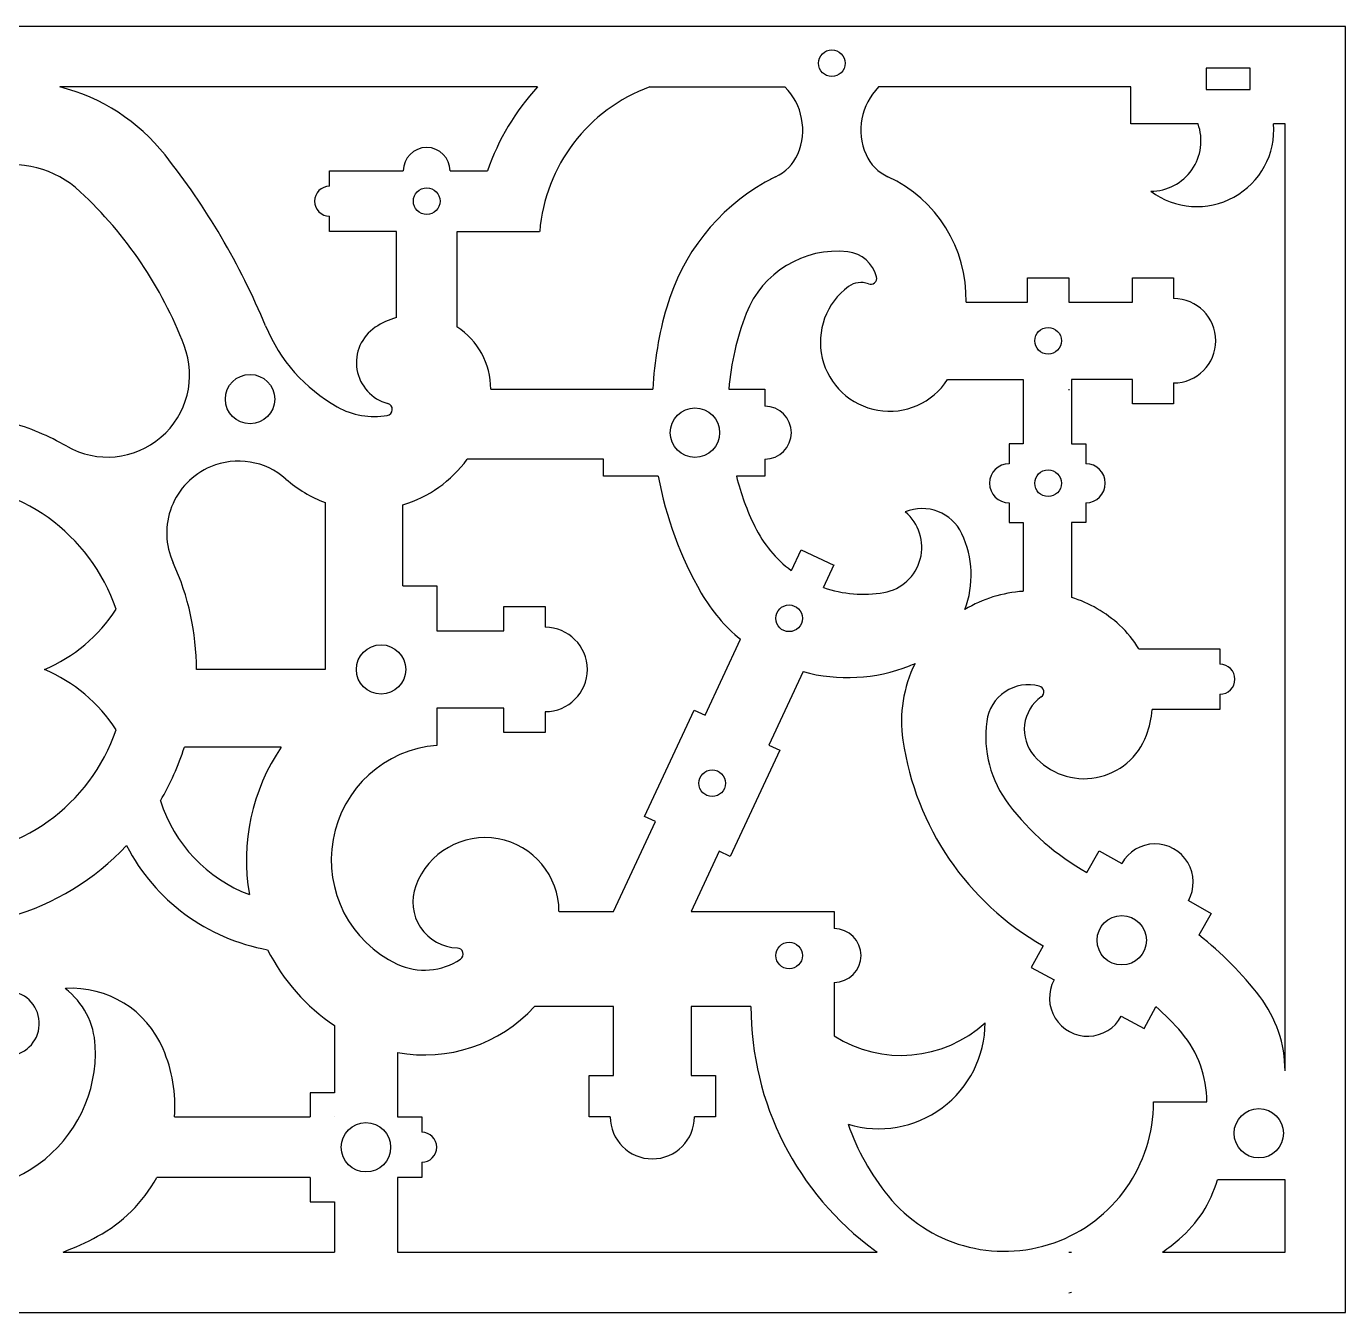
# Model space of a CAD drawing. Header units: millimetres. Extents: x 0 to 149, y -14 to 230.
# Drawn here: x 94.4 to 148.8, y 59 to 112.1 of the extents above; entities that cross this region are included whole.
import ezdxf

# ---------------------------------------------------------------- set-up
doc = ezdxf.new("R2010")
doc.units = ezdxf.units.MM
doc.header["$MEASUREMENT"] = 0
doc.layers.add('Layer 03', color=5, linetype='Continuous')

msp = doc.modelspace()

# ---------------------------------------------------------------- linework, layer by layer
at = {"layer": 'Layer 03'}
for p, q in [((115.48, 109.582), (95.772, 109.582)), ((120.109, 109.582), (125.685, 109.582)), ((139.949, 109.582), (129.549, 109.582)), ((146.315, 108.063), (145.845, 108.063)), ((146.315, 68.99), (146.315, 108.063)), ((111.87, 106.12), (113.415, 106.12)), ((109.655, 100.068), (109.655, 103.62)), ((112.155, 99.687), (112.155, 103.62)), ((112.155, 103.62), (115.565, 103.62)), ((137.39, 101.71), (137.39, 100.71)), ((141.721, 101.71), (141.721, 100.85)), ((133.16, 100.71), (135.69, 100.71)), ((137.39, 100.71), (140.021, 100.71)), ((132.392, 97.51), (135.513, 97.51)), ((135.513, 97.51), (135.513, 94.854)), ((140.021, 97.51), (137.513, 97.51)), ((137.513, 97.51), (137.513, 94.854)), ((113.548, 97.119), (120.23, 97.119)), ((123.369, 97.119), (124.858, 97.119)), ((124.858, 97.119), (124.858, 96.409)), ((137.39, 97.119), (137.39, 97.079)), ((141.721, 97.37), (141.721, 96.51)), ((106.721, 92.44), (106.721, 85.548)), ((109.921, 88.994), (109.921, 92.345)), ((135.513, 91.609), (135.513, 88.773)), ((137.513, 91.609), (137.513, 88.525)), ((125.948, 89.631), (126.347, 90.488)), ((126.347, 90.488), (127.707, 89.854)), ((127.275, 88.929), (127.716, 89.874)), ((115.792, 88.148), (115.792, 87.288)), ((111.321, 87.148), (114.092, 87.148)), ((122.39, 83.658), (123.852, 86.793)), ((140.283, 86.395), (143.629, 86.395)), ((143.629, 86.395), (143.629, 85.763)), ((106.721, 85.548), (101.405, 85.548)), ((126.431, 85.461), (125.018, 82.432)), ((111.321, 83.948), (111.321, 82.418)), ((114.092, 83.948), (111.321, 83.948)), ((119.893, 79.487), (121.936, 83.869)), ((121.936, 83.869), (122.39, 83.658)), ((115.792, 83.807), (115.792, 82.948)), ((104.907, 82.348), (100.911, 82.348)), ((125.471, 82.221), (123.428, 77.838)), ((125.018, 82.432), (125.471, 82.221)), ((120.346, 79.275), (119.893, 79.487)), ((118.613, 75.558), (120.346, 79.275)), ((122.975, 78.05), (121.813, 75.558)), ((123.428, 77.838), (122.975, 78.05)), ((138.144, 77.176), (138.644, 78.07)), ((138.644, 78.07), (139.58, 77.547)), ((142.327, 76.01), (143.263, 75.487)), ((116.363, 75.558), (118.613, 75.558)), ((121.813, 75.558), (127.716, 75.558)), ((127.716, 75.558), (127.716, 74.856)), ((143.263, 75.487), (142.763, 74.593)), ((136.331, 74.148), (135.844, 73.247)), ((135.844, 73.247), (136.788, 72.738)), ((127.716, 72.637), (127.716, 70.431)), ((118.613, 71.639), (115.348, 71.639)), ((118.613, 68.796), (118.613, 71.639)), ((121.813, 71.639), (121.813, 68.796)), ((124.281, 71.639), (121.813, 71.639)), ((140.501, 70.734), (140.988, 71.635)), ((107.098, 70.854), (107.098, 68.085)), ((139.558, 71.243), (140.501, 70.734)), ((109.698, 69.746), (109.698, 67.085)), ((117.613, 68.796), (118.613, 68.796)), ((117.613, 67.096), (117.613, 68.796)), ((121.813, 68.796), (122.813, 68.796)), ((122.813, 68.796), (122.813, 67.096)), ((107.098, 68.085), (106.098, 68.085)), ((106.098, 68.085), (106.098, 67.085)), ((140.896, 67.707), (143.091, 67.707)), ((100.501, 67.085), (106.098, 67.085)), ((107.098, 67.096), (107.098, 67.085)), ((109.698, 67.085), (110.698, 67.085)), ((110.698, 67.085), (110.698, 66.454)), ((118.472, 67.096), (117.613, 67.096)), ((122.813, 67.096), (121.953, 67.096)), ((110.698, 65.216), (110.698, 64.585)), ((106.098, 64.585), (99.765, 64.585)), ((106.098, 64.585), (106.098, 63.585)), ((110.698, 64.585), (109.698, 64.585)), ((109.698, 64.585), (109.698, 61.513)), ((146.315, 64.486), (143.526, 64.486)), ((106.098, 63.585), (107.098, 63.585)), ((107.098, 63.585), (107.098, 61.513)), ((95.902, 61.513), (107.098, 61.513)), ((109.698, 61.513), (129.483, 61.513)), ((137.39, 61.513), (137.513, 61.513))]:
    msp.add_line(p, q, dxfattribs=at)
for points in [[(0.027, 59.013), (148.815, 59.013), (148.815, 112.082), (0.027, 112.082), (0.027, 59.013)], [(143.06, 109.477), (144.871, 109.477), (144.871, 110.358), (143.06, 110.358), (143.06, 109.477)], [(142.726, 108.063), (139.949, 108.063), (139.949, 109.582)], [(106.896, 105.489), (106.896, 106.12), (109.94, 106.12)], [(109.655, 103.62), (106.896, 103.62), (106.896, 104.252)], [(135.69, 100.71), (135.69, 101.71), (137.39, 101.71)], [(140.021, 100.71), (140.021, 101.71), (141.721, 101.71)], [(141.721, 96.51), (140.021, 96.51), (140.021, 97.51)], [(135.513, 94.854), (134.931, 94.854), (134.931, 94.037)], [(137.513, 94.854), (138.096, 94.854), (138.096, 94.037)], [(120.459, 93.519), (118.201, 93.519), (118.201, 94.219), (112.572, 94.219)], [(124.858, 94.229), (124.858, 93.519), (123.679, 93.519)], [(134.931, 92.426), (134.931, 91.609), (135.513, 91.609)], [(138.096, 92.426), (138.096, 91.609), (137.513, 91.609)], [(109.921, 88.994), (111.321, 88.994), (111.321, 87.148)], [(114.092, 87.148), (114.092, 88.148), (115.792, 88.148)], [(143.629, 84.526), (143.629, 83.895), (140.838, 83.895)], [(115.792, 82.948), (114.092, 82.948), (114.092, 83.948)], [(141.267, 61.513), (146.315, 61.513), (146.315, 64.486)]]:
    msp.add_lwpolyline(points, dxfattribs=at)
for centre, radius in [((127.617, 110.561), 0.55), ((110.905, 104.87), 0.55), ((136.54, 99.11), 0.55), ((103.616, 96.703), 1.018), ((121.973, 95.319), 1.018), ((136.54, 93.232), 0.55), ((125.856, 87.659), 0.55), ((109.021, 85.548), 1.018), ((122.682, 80.854), 0.55), ((139.58, 74.375), 1.018), ((125.856, 73.746), 0.55), ((145.234, 66.412), 1.018), ((108.398, 65.835), 1.018)]:
    msp.add_circle(centre, radius, dxfattribs=at)
for centre, radius, start, end in [((93.818, 101.801), 8.023, 38.3607, 75.9016), ((122.494, 103.051), 9.583, 137.0414, 161.3237), ((122.494, 103.051), 6.952, 110.0572, 175.3072), ((123.909, 107.81), 2.509, 336.6701, 44.9454), ((131.325, 107.81), 2.509, 135.0546, 203.7649), ((142.678, 107.824), 3.176, 233.2324, 4.3128), ((140.765, 107.363), 2.083, 270.3457, 19.6543), ((76.778, 88.314), 29.754, 22.5495, 38.3607), ((110.905, 106.12), 0.965, 0, 180), ((124.525, 107.544), 1.837, 294.7587, 336.6701), ((130.698, 107.533), 1.824, 203.7649, 245.2813), ((93.757, 102.192), 4.192, 47.0758, 160.1064), ((129.197, 98.066), 8.737, 119.6667, 163.8465), ((127.617, 100.84), 5.544, 114.7587, 119.6667), ((127.617, 100.84), 5.544, 358.6541, 65.2813), ((85.065, 92.846), 16.955, 20.9617, 47.0758), ((106.896, 104.87), 0.619, 90, 270), ((127.851, 98.761), 4.045, 83.9459, 158.7074), ((128.134, 101.424), 1.367, 13.6971, 83.9459), ((129.996, 99.053), 2.85, 126.2764, 327.2261), ((128.815, 100.662), 0.853, 68.4889, 126.2764), ((129.219, 101.688), 0.25, 248.4889, 13.6971), ((141.721, 99.11), 1.74, 270, 90), ((135.375, 96.277), 15.169, 163.8465, 176.8163), ((134.3, 96.248), 10.966, 158.7074, 175.4437), ((110.596, 102.356), 6.863, 202.5495, 240.4592), ((109.756, 98.211), 1.751, 123.6963, 254.9094), ((110.484, 97.119), 3.063, 105.7074, 123.6974), ((110.484, 97.119), 3.063, 360, 56.9473), ((97.735, 97.7), 3.387, 240.2861, 20.9617), ((108.734, 99.071), 3.087, 240.4592, 280.1721), ((109.235, 96.278), 0.25, 280.1721, 74.9094), ((124.858, 95.319), 1.09, 270, 90), ((90.8, 85.548), 10.605, 60.2861, 74.1306), ((108.464, 97.218), 5.086, 286.6544, 323.8654), ((103.14, 91.184), 2.961, 112.9233, 204.5472), ((103.14, 91.184), 2.961, 48.5814, 112.9233), ((134.931, 93.232), 0.806, 90, 270), ((138.096, 93.232), 0.806, 270, 90), ((90.8, 85.548), 7.705, 18.8012, 90), ((108.464, 97.218), 5.086, 228.5814, 249.9681), ((135.375, 96.277), 15.169, 190.4744, 209.9643), ((134.3, 96.248), 10.966, 194.4098, 205.9836), ((129.439, 90.591), 1.892, 279.947, 50.3342), ((131.346, 90.377), 1.811, 25.2368, 112.7238), ((128.907, 93.62), 4.967, 205.9836, 233.4227), ((129.351, 89.437), 4.016, 339.4113, 25.2368), ((90.8, 85.548), 10.605, 0, 24.5472), ((128.907, 93.62), 4.967, 250.8139, 279.947), ((135.865, 83.412), 5.372, 93.7524, 120.8408), ((128.267, 92.179), 6.965, 209.9643, 230.6538), ((135.865, 83.412), 5.372, 47.5132, 72.1308), ((92.564, 91.615), 6.59, 292.9541, 327.0459), ((115.792, 85.548), 1.74, 270, 90), ((136.659, 84.28), 4.196, 30.2723, 47.5132), ((92.564, 79.48), 6.59, 32.9541, 67.0459), ((128.267, 92.179), 6.965, 254.7081, 291.5657), ((135.865, 83.412), 5.372, 153.6244, 188.3383), ((129.351, 89.437), 4.016, 291.5657, 295.054), ((143.629, 85.145), 0.619, 270, 90), ((135.736, 83.178), 1.743, 75.3352, 172.4272), ((137.21, 83.068), 1.652, 125.2054, 220.9058), ((136.114, 84.622), 0.25, 305.2054, 75.3352), ((136.659, 84.28), 4.196, 339.9198, 354.7372), ((138.611, 82.795), 4.644, 172.4272, 217.1992), ((90.8, 85.548), 7.705, 270, 341.1988), ((138.03, 83.779), 2.736, 220.9058, 339.9198), ((90.8, 85.548), 10.605, 329.2769, 342.4383), ((111.71, 77.689), 8.245, 145.5963, 189.9723), ((111.71, 77.689), 4.745, 94.6985, 244.8012), ((142.165, 84.335), 11.739, 188.3383, 240.2009), ((105.776, 82.015), 6.155, 197.8388, 249.1939), ((143.269, 86.331), 10.492, 217.1992, 240.758), ((113.311, 75.558), 3.051, 0, 159.645), ((90.8, 85.548), 10.605, 285.8694, 316.757), ((105.776, 82.015), 8.155, 207.2421, 259.8797), ((140.953, 76.778), 1.574, 330.7802, 150.7802), ((112.234, 75.958), 1.902, 159.6443, 268.0326), ((127.716, 73.746), 1.11, 270, 90), ((133.772, 63.199), 14.515, 37.5845, 51.7231), ((112.16, 73.806), 0.25, 304.1521, 88.0326), ((111.71, 77.689), 8.245, 206.6815, 235.9912), ((110.816, 75.788), 2.645, 244.8012, 304.1521), ((96.256, 68.292), 4.102, 23.0066, 93.6271), ((138.173, 71.99), 1.574, 151.6436, 331.6436), ((93.585, 70.941), 1.337, 270.0509, 85.0871), ((94.051, 69.863), 3.185, 2.7842, 52.3659), ((141.296, 68.99), 5.019, 0, 37.5845), ((110.816, 75.788), 6.145, 259.5224, 317.527), ((136.739, 71.639), 12.457, 180, 233.8176), ((134.927, 64.578), 9.302, 40, 49.3855), ((130.475, 74.763), 5.136, 237.5088, 312.4912), ((129.551, 70.991), 4.393, 253.2919, 359.8004), ((138.656, 67.707), 4.434, 0, 40), ((91.561, 69.742), 5.678, 248.6272, 2.7842), ((94.426, 67.515), 6.09, 355.9497, 23.0066), ((134.732, 67.707), 6.164, 218.9488, 0), ((120.213, 67.096), 1.74, 180, 0), ((110.698, 65.835), 0.619, 270, 90), ((137.713, 70.116), 9.997, 199.4744, 218.9488), ((94.426, 67.515), 6.09, 298.4558, 331.2384), ((138.688, 65.881), 5.035, 310.3874, 343.917), ((91.995, 72.002), 11.193, 290.4301, 298.4558), ((135.375, 69.775), 10.148, 233.8176, 234.5044), ((135.375, 69.775), 10.148, 305.4956, 310.3874), ((135.375, 69.775), 10.148, 281.4543, 282.163)]:
    msp.add_arc(centre, radius, start, end, dxfattribs=at)

doc.saveas('drawing.dxf')
